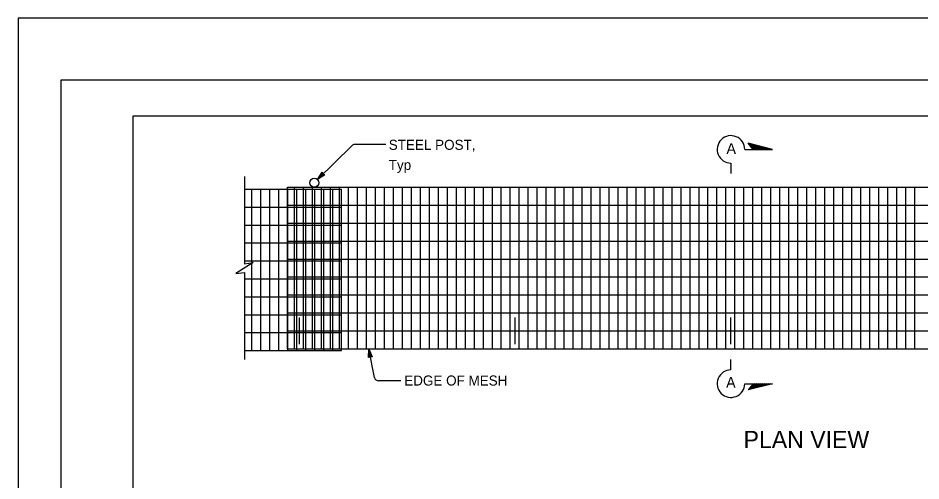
# Model space of a CAD drawing. Extents: x -894 to 866, y -472 to 714.
# Drawn here: x -894 to -266, y 391 to 714 of the extents above; entities that cross this region are included whole.
import ezdxf

# ---------------------------------------------------------------- set-up
doc = ezdxf.new("R2010")
doc.units = 0
for name, color, linetype in [('border_PLOTTING-ELEMENTS', 7, 'Continuous'), ('border_rw_22x34_Cut_Lines', 7, 'Continuous'), ('border_SHEET', 7, 'Continuous'), ('mc_FENCE', 7, 'Continuous'), ('mc_FENCE-anno', 7, 'Continuous'), ('pp_PRESENTATION', 7, 'Continuous')]:
    doc.layers.add(name, color=color, linetype=linetype)

msp = doc.modelspace()

# ---------------------------------------------------------------- linework, layer by layer
at = {"layer": 'border_PLOTTING-ELEMENTS'}
for points in [[(-894.04, -472.44), (865.96, -472.44), (865.96, 713.56), (-894.04, 713.56)], [(-864.04, 670.56), (835.96, 670.56), (835.96, -429.44), (-864.04, -429.44)]]:
    msp.add_lwpolyline(points, close=True, dxfattribs=at)
at = {"layer": 'border_rw_22x34_Cut_Lines'}
msp.add_lwpolyline([(-864.04, 670.56), (835.96, 670.56), (835.96, -429.44), (-864.04, -429.44)], close=True, dxfattribs=at)
at = {"layer": 'border_SHEET'}
for p, q in [((-814.04, 645.56), (810.96, 645.56)), ((-814.04, -404.44), (-814.04, 645.56))]:
    msp.add_line(p, q, dxfattribs=at)
at = {"layer": 'mc_FENCE'}
for p, q in [((-736.62, 603.2), (-736.62, 542.45)), ((-736.62, 594.4), (-669.19, 594.4)), ((-731.69, 594.4), (-731.69, 481.9)), ((-725.44, 594.4), (-725.44, 481.9)), ((-719.19, 594.4), (-719.19, 481.9)), ((-712.94, 594.4), (-712.94, 481.9)), ((-706.69, 595.7), (116.83, 595.7)), ((-706.69, 483.24), (-706.69, 595.7)), ((-706.69, 594.4), (-706.69, 481.9)), ((-701.89, 595.7), (-701.89, 483.2)), ((-700.44, 594.4), (-700.44, 481.9)), ((-695.64, 595.7), (-695.64, 483.2)), ((-694.19, 594.4), (-694.19, 481.9)), ((-689.39, 595.7), (-689.39, 483.2)), ((-687.94, 594.4), (-687.94, 481.9)), ((-683.14, 595.7), (-683.14, 483.2)), ((-681.69, 594.4), (-681.69, 481.9)), ((-676.89, 595.7), (-676.89, 483.2)), ((-675.44, 594.4), (-675.44, 481.9)), ((-670.64, 595.7), (-670.64, 483.2)), ((-669.19, 481.9), (-669.19, 594.4)), ((-664.39, 595.7), (-664.39, 483.2)), ((-658.14, 595.7), (-658.14, 483.2)), ((-651.89, 595.7), (-651.89, 483.2)), ((-645.64, 595.7), (-645.64, 483.2)), ((-639.39, 595.7), (-639.39, 483.2)), ((-633.14, 595.7), (-633.14, 483.2)), ((-626.89, 595.7), (-626.89, 483.2)), ((-620.64, 595.7), (-620.64, 483.2)), ((-614.39, 595.7), (-614.39, 483.2)), ((-608.14, 595.7), (-608.14, 483.2)), ((-601.89, 595.7), (-601.89, 483.2)), ((-595.64, 595.7), (-595.64, 483.2)), ((-589.39, 595.7), (-589.39, 483.2)), ((-583.14, 595.7), (-583.14, 483.2)), ((-576.89, 595.7), (-576.89, 483.2)), ((-570.64, 595.7), (-570.64, 483.2)), ((-564.39, 595.7), (-564.39, 483.2)), ((-558.14, 595.7), (-558.14, 483.2)), ((-551.89, 595.7), (-551.89, 483.2)), ((-545.64, 595.7), (-545.64, 483.2)), ((-539.39, 595.7), (-539.39, 483.2)), ((-533.14, 595.7), (-533.14, 483.2)), ((-526.89, 595.7), (-526.89, 483.2)), ((-520.64, 595.7), (-520.64, 483.2)), ((-514.39, 595.7), (-514.39, 483.2)), ((-508.14, 595.7), (-508.14, 483.2)), ((-501.89, 595.7), (-501.89, 483.2)), ((-495.64, 595.7), (-495.64, 483.2)), ((-489.39, 595.7), (-489.39, 483.2)), ((-483.14, 595.7), (-483.14, 483.2)), ((-476.89, 595.7), (-476.89, 483.2)), ((-470.65, 595.7), (-470.65, 483.2)), ((-464.4, 595.7), (-464.4, 483.2)), ((-458.15, 595.7), (-458.15, 483.2)), ((-451.9, 595.7), (-451.9, 483.2)), ((-445.65, 595.7), (-445.65, 483.2)), ((-439.4, 595.7), (-439.4, 483.2)), ((-433.15, 595.7), (-433.15, 483.2)), ((-426.9, 595.7), (-426.9, 483.2)), ((-420.65, 595.7), (-420.65, 483.2)), ((-414.4, 595.7), (-414.4, 483.2)), ((-408.15, 595.7), (-408.15, 483.2)), ((-401.9, 595.7), (-401.9, 483.2)), ((-395.65, 595.7), (-395.65, 483.2)), ((-389.4, 595.7), (-389.4, 483.2)), ((-383.15, 595.7), (-383.15, 483.2)), ((-376.9, 595.7), (-376.9, 483.2)), ((-370.65, 595.7), (-370.65, 483.2)), ((-364.4, 595.7), (-364.4, 483.2)), ((-358.15, 595.7), (-358.15, 483.2)), ((-351.9, 595.7), (-351.9, 483.2)), ((-345.65, 595.7), (-345.65, 483.2)), ((-339.4, 595.7), (-339.4, 483.2)), ((-333.15, 595.7), (-333.15, 483.2)), ((-326.9, 595.7), (-326.9, 483.2)), ((-320.65, 595.7), (-320.65, 483.2)), ((-314.4, 595.7), (-314.4, 483.2)), ((-308.15, 595.7), (-308.15, 483.2)), ((-301.9, 595.7), (-301.9, 483.2)), ((-295.65, 595.7), (-295.65, 483.2)), ((-289.4, 595.7), (-289.4, 483.2)), ((-283.15, 595.7), (-283.15, 483.2)), ((-276.9, 595.7), (-276.9, 483.2)), ((-270.65, 595.7), (-270.65, 483.2)), ((-736.62, 581.91), (-669.19, 581.91)), ((-706.69, 583.2), (116.83, 583.2)), ((-736.62, 569.41), (-669.19, 569.41)), ((-706.69, 570.71), (116.83, 570.71)), ((-736.62, 556.92), (-669.19, 556.92)), ((-706.69, 558.21), (116.83, 558.21)), ((-736.62, 544.42), (-669.19, 544.42)), ((-706.69, 545.72), (116.83, 545.72)), ((-736.62, 536.45), (-736.62, 475.7)), ((-736.62, 531.93), (-669.19, 531.93)), ((-706.69, 533.22), (116.83, 533.22)), ((-736.62, 519.43), (-669.19, 519.43)), ((-706.69, 520.73), (116.83, 520.73)), ((-736.62, 506.94), (-669.19, 506.94)), ((-706.69, 508.23), (116.83, 508.23)), ((-698.2, 486.36), (-698.2, 505.11)), ((-548.2, 486.36), (-548.2, 505.11)), ((-398.2, 486.36), (-398.2, 505.11)), ((-736.62, 494.44), (-669.19, 494.44)), ((-706.69, 495.74), (116.83, 495.74)), ((-736.62, 481.9), (-669.19, 481.9)), ((-706.69, 483.24), (116.83, 483.24))]:
    msp.add_line(p, q, dxfattribs=at)
msp.add_lwpolyline([(-736.62, 542.45), (-730.62, 543.2), (-742.62, 535.7), (-736.62, 536.45)], dxfattribs=at)
msp.add_circle((-687.94, 598.82), 3.12, dxfattribs=at)
at = {"layer": 'mc_FENCE-anno'}
for p, q in [((-662, 624.62), (-685.73, 601.03)), ((-638.13, 625.5), (-659.88, 625.5)), ((-646.2, 463.26), (-650.15, 483.2)), ((-627.86, 460.85), (-643.25, 460.85))]:
    msp.add_line(p, q, dxfattribs=at)
for points in [[(-680.61, 604.26), (-685.73, 601.03), (-682.47, 606.12), (-682.37, 605.73), (-684.76, 602), (-681.01, 604.36), (-681.4, 604.46), (-683.8, 602.95), (-682.27, 605.33), (-682.18, 604.94), (-682.84, 603.91), (-681.8, 604.56), (-682.1, 604.64), (-682.47, 606.12), (-682.1, 604.64)], [(-650.29, 477.15), (-650.15, 483.2), (-647.72, 477.66), (-648.1, 477.8), (-649.88, 481.86), (-649.99, 477.42), (-649.69, 477.7), (-649.62, 480.53), (-648.48, 477.94), (-648.87, 478.08), (-649.36, 479.2), (-649.39, 477.97), (-649.15, 478.18), (-647.72, 477.66), (-649.15, 478.18)]]:
    msp.add_lwpolyline(points, close=True, dxfattribs=at)
for centre, start, end in [((-659.88, 622.5), 90, 134.8235), ((-643.25, 463.85), 191.21128, 270)]:
    msp.add_arc(centre, 3, start, end, dxfattribs=at)
at = {"layer": 'pp_PRESENTATION'}
for p, q in [((-388.64, 622.18), (-388.64, 622.18)), ((-388.64, 622.09), (-369.27, 622.09)), ((-369.27, 622.09), (-386.18, 626.4)), ((-382.69, 622.09), (-386.18, 626.4)), ((-370.66, 622.09), (-385.82, 625.96)), ((-372.05, 622.09), (-385.46, 625.51)), ((-373.44, 622.09), (-385.1, 625.06)), ((-374.83, 622.09), (-384.73, 624.62)), ((-376.22, 622.09), (-384.37, 624.17)), ((-377.62, 622.09), (-384.01, 623.72)), ((-379.01, 622.09), (-383.65, 623.28)), ((-380.4, 622.09), (-383.29, 622.83)), ((-381.79, 622.09), (-382.92, 622.38)), ((-398.2, 612.53), (-398.2, 605.26)), ((-398.2, 468.47), (-398.2, 475.74)), ((-388.64, 458.91), (-369.27, 458.91)), ((-388.64, 458.82), (-388.64, 458.82)), ((-369.27, 458.91), (-386.18, 454.59)), ((-382.69, 458.91), (-386.18, 454.59)), ((-370.66, 458.91), (-385.82, 455.04)), ((-372.05, 458.91), (-385.46, 455.49)), ((-373.44, 458.91), (-385.1, 455.94)), ((-374.83, 458.91), (-384.73, 456.38)), ((-376.22, 458.91), (-384.37, 456.83)), ((-377.62, 458.91), (-384.01, 457.28)), ((-379.01, 458.91), (-383.65, 457.72)), ((-380.4, 458.91), (-383.29, 458.17)), ((-381.79, 458.91), (-382.92, 458.62))]:
    msp.add_line(p, q, dxfattribs=at)
for centre, start, end in [((-398.2, 622.09), 0.00004, 270.00053), ((-398.21, 458.91), 89.99947, 359.99996)]:
    msp.add_arc(centre, 9.56, start, end, dxfattribs=at)

# ---------------------------------------------------------------- texts
at = {"layer": 'mc_FENCE-anno'}
for s, height, p in [('STEEL POST,', 7, (-636.21, 621.76)), ('A', 7.44, (-401.31, 618.95)), ('Typ', 7, (-636.21, 607.76)), ('EDGE OF MESH', 7, (-625.44, 457.6)), ('A', 7.44, (-401.57, 456.07)), ('PLAN VIEW', 12, (-389.42, 414.03))]:
    msp.add_text(s, height=height, dxfattribs=at).set_placement(p)

doc.saveas('drawing.dxf')
